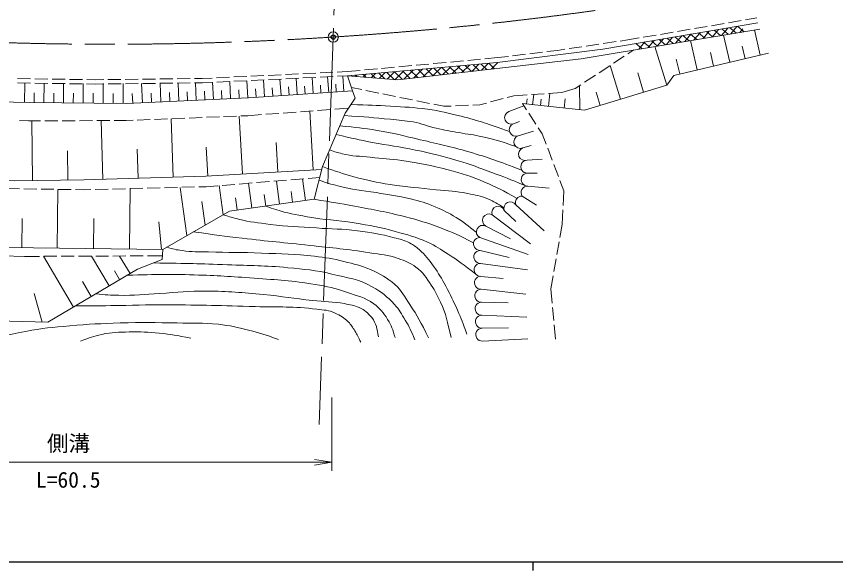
# Model space of a CAD drawing. Units: millimetres, scale not verified. Extents: x 40000 to 680000, y 20000 to 380000.
# Drawn here: x 108228 to 203046, y 204000 to 268102 of the extents above; entities that cross this region are included whole.
import ezdxf
from ezdxf.enums import TextEntityAlignment as Align

# ---------------------------------------------------------------- set-up
doc = ezdxf.new("R2010")
doc.units = ezdxf.units.MM
doc.header["$LTSCALE"] = 1000
doc.header["$PDMODE"] = 32
doc.header["$PDSIZE"] = 500
doc.linetypes.add('CHAIN', pattern=[18.5, 12, -1.5, 3.5, -1.5])
for name, color, linetype, lineweight in [('M-BGD', 7, 'Continuous', 13), ('M-BMK', 2, 'CHAIN', 13), ('M-BMK-SRVR', 3, 'Continuous', 13), ('M-STR-HTXT', 7, 'Continuous', 13), ('M-TTL-BAND', 7, 'Continuous', 25)]:
    doc.layers.add(name, color=color, linetype=linetype, lineweight=lineweight)
doc.layers.add('M-OTRS', color=6, linetype='Continuous')
doc.styles.add('ＭＳ ゴシック', font='')
doc.styles.get('ＭＳ ゴシック').set_extended_font_data('MS Gothic')

# ---------------------------------------------------------------- blocks, each defined once
blk = doc.blocks.new('open_arrow')
at = {"color": 0, "linetype": 'Continuous', "lineweight": -2}
blk.add_lwpolyline([(7.5, 1.25), (0, 0), (7.5, -1.25)], dxfattribs=at)

msp = doc.modelspace()

# ---------------------------------------------------------------- hatches: boundary and pattern name
at = {"layer": 'M-BGD'}
h = msp.add_hatch(dxfattribs=at)
h.set_pattern_fill('USER', color=256, style=0, pattern_type=2)
h.set_pattern_definition([(50, (179917, 264966), (-536.23, 449.95), []), (140, (179917, 264966), (-449.95, -536.23), [])])
h.paths.add_polyline_path([(179917, 264966), (192141, 267019), (192476, 266339), (180146, 264293)])
h = msp.add_hatch(dxfattribs=at)
h.set_pattern_fill('USER', color=256, style=0, pattern_type=2)
h.set_pattern_definition([(45, (146548, 261224), (-494.975, 494.975), []), (135, (146548, 261224), (-494.975, -494.975), [])])
h.paths.add_polyline_path([(146548, 261224), (152367, 260751), (164047, 262101), (163887, 262760)])

# ---------------------------------------------------------------- linework, layer by layer
for p, q in [((192128, 267614), (190649, 267363)), ((193936, 267921), (192621, 267698)), ((186212, 266610), (184734, 266359)), ((188184, 266945), (186705, 266694)), ((190156, 267280), (188677, 267029)), ((194320, 263611), (193639, 266532)), ((180297, 265606), (178982, 265383)), ((182269, 265941), (180790, 265690)), ((184241, 266275), (182762, 266024)), ((190814, 262794), (190081, 265941)), ((173677, 264592), (172194, 264370)), ((175655, 264887), (174172, 264665)), ((177634, 265182), (176150, 264960)), ((178982, 265383), (178128, 265255)), ((183499, 260160), (182128, 264622)), ((187037, 261914), (186248, 265305)), ((192567, 263202), (192227, 264663)), ((167154, 263719), (165665, 263538)), ((169139, 263961), (167650, 263780)), ((170846, 264169), (169635, 264022)), ((171699, 264297), (170846, 264169)), ((179007, 263770), (179688, 264217)), ((188926, 262354), (188559, 263928)), ((157974, 262779), (156480, 262641)), ((159966, 262962), (158472, 262825)), ((161957, 263146), (160463, 263008)), ((163958, 263330), (162455, 263191)), ((165168, 263477), (163958, 263330)), ((177335, 262673), (178589, 263496)), ((185003, 261440), (184608, 263136)), ((146513, 261723), (145370, 261668)), ((148016, 261861), (146513, 261723)), ((150008, 262045), (148514, 261907)), ((151999, 262228), (150506, 262091)), ((153991, 262412), (152497, 262274)), ((155982, 262595), (154489, 262458)), ((175663, 261576), (176917, 262399)), ((178145, 258515), (176946, 262418)), ((109869, 260883), (108369, 260903)), ((111869, 260855), (110369, 260876)), ((113868, 260827), (112369, 260848)), ((115868, 260799), (114368, 260820)), ((117420, 260778), (116368, 260792)), ((118332, 260788), (117420, 260778)), ((120332, 260811), (118832, 260794)), ((122332, 260834), (120832, 260817)), ((124332, 260856), (122832, 260839)), ((126332, 260879), (124832, 260862)), ((128331, 260902), (126832, 260885)), ((129743, 260918), (128831, 260907)), ((130886, 260973), (129743, 260918)), ((132884, 261069), (131386, 260997)), ((134882, 261165), (133383, 261093)), ((136879, 261260), (135381, 261189)), ((136904, 260761), (135406, 260689)), ((136948, 258810), (136817, 260757)), ((138877, 261356), (137379, 261284)), ((138902, 260857), (137404, 260785)), ((138858, 258939), (138729, 260849)), ((140875, 261452), (139377, 261380)), ((140900, 260953), (139401, 260881)), ((140731, 259065), (140605, 260939)), ((142873, 261548), (141374, 261476)), ((142897, 261049), (141399, 260977)), ((142569, 259189), (142445, 261027)), ((144870, 261644), (143372, 261572)), ((144895, 261145), (143397, 261073)), ((144372, 259311), (144251, 261114)), ((146548, 261224), (145395, 261169)), ((146141, 259430), (146022, 261199)), ((173991, 260479), (175245, 261302)), ((180822, 259338), (180137, 261568)), ((109860, 260383), (108361, 260404)), ((109164, 258138), (109217, 260392)), ((111860, 260355), (110360, 260376)), ((111416, 258108), (111437, 260361)), ((113860, 260327), (112360, 260348)), ((113676, 258087), (113697, 260347)), ((115860, 260299), (114360, 260320)), ((115955, 258066), (115976, 260345)), ((117420, 260278), (116360, 260292)), ((118339, 260288), (117420, 260278)), ((118254, 258044), (118275, 260343)), ((120339, 260311), (118839, 260294)), ((120572, 258023), (120594, 260341)), ((122339, 260334), (120839, 260317)), ((122807, 258105), (122701, 260339)), ((124339, 260356), (122839, 260339)), ((126339, 260379), (124839, 260362)), ((124962, 258207), (124860, 260362)), ((128339, 260402), (126839, 260385)), ((127043, 258305), (126945, 260386)), ((129758, 260418), (128838, 260407)), ((129052, 258400), (128957, 260409)), ((130911, 260473), (129758, 260418)), ((131033, 258493), (130940, 260475)), ((132909, 260569), (131411, 260497)), ((133016, 258587), (132923, 260570)), ((134907, 260665), (133408, 260593)), ((135001, 258680), (134907, 260665)), ((137903, 258874), (137838, 259829)), ((139795, 259002), (139731, 259939)), ((141650, 259127), (141588, 260046)), ((143471, 259250), (143410, 260152)), ((145257, 259371), (145197, 260255)), ((147012, 259868), (148199, 259628)), ((172891, 259758), (173572, 260205)), ((173440, 257300), (173388, 260083)), ((110290, 258119), (110301, 259245)), ((112546, 258098), (112557, 259228)), ((114815, 258077), (114826, 259216)), ((117104, 258055), (117115, 259204)), ((119413, 258033), (119424, 259193)), ((121690, 258053), (121637, 259170)), ((123884, 258156), (123833, 259234)), ((126002, 258256), (125953, 259297)), ((128047, 258353), (128000, 259357)), ((130042, 258447), (129996, 259437)), ((132024, 258540), (131978, 259532)), ((134008, 258634), (133962, 259626)), ((135974, 258744), (135909, 259718)), ((148689, 259529), (150160, 259231)), ((150650, 259132), (152120, 258834)), ((165048, 258716), (165803, 258917)), ((165803, 258917), (167337, 259024)), ((167836, 259059), (169332, 259164)), ((167980, 257885), (168108, 259078)), ((169803, 257689), (169965, 259208)), ((169831, 259199), (171365, 259306)), ((171365, 259306), (172891, 259758)), ((175804, 257795), (175332, 259329)), ((152610, 258735), (154080, 258438)), ((154570, 258338), (156040, 258041)), ((156530, 257942), (157718, 257701)), ((161877, 257873), (162632, 258073)), ((163115, 258202), (164565, 258587)), ((166800, 258011), (167260, 257310)), ((167264, 257961), (167328, 258558)), ((168891, 257787), (168973, 258546)), ((171622, 257494), (171735, 258554)), ((139098, 256925), (140594, 257037)), ((141093, 257075), (142588, 257188)), ((142579, 250352), (142180, 257157)), ((143087, 257225), (144583, 257338)), ((145081, 257375), (146669, 257495)), ((157718, 257701), (158549, 257736)), ((159048, 257756), (160547, 257818)), ((161047, 257839), (161877, 257873)), ((165219, 257085), (166962, 257765)), ((108596, 256051), (109640, 256022)), ((109640, 256022), (111033, 256026)), ((110093, 249112), (110013, 256023)), ((111533, 256027), (113033, 256032)), ((113533, 256034), (115033, 256038)), ((115533, 256040), (117033, 256045)), ((117533, 256046), (119033, 256051)), ((118252, 249250), (118038, 256048)), ((119533, 256052), (120927, 256057)), ((120927, 256057), (121727, 256088)), ((122226, 256108), (123725, 256168)), ((124225, 256188), (125724, 256248)), ((126363, 249505), (126151, 256265)), ((126223, 256267), (127722, 256327)), ((128222, 256347), (129721, 256407)), ((130220, 256427), (131719, 256486)), ((132219, 256506), (133717, 256566)), ((134413, 249874), (134020, 256578)), ((134217, 256586), (135017, 256617)), ((135017, 256617), (136605, 256737)), ((137104, 256775), (138600, 256887)), ((167534, 256891), (168356, 255637)), ((165755, 255684), (166455, 255952)), ((168630, 255219), (169090, 254517)), ((166291, 254283), (168095, 254840)), ((169090, 254517), (169542, 253326)), ((138496, 250113), (138296, 253515)), ((114173, 249159), (114134, 252559)), ((122308, 249378), (122202, 252757)), ((130390, 249638), (130194, 252990)), ((166826, 252882), (167794, 253158)), ((169720, 252859), (170252, 251456)), ((167344, 251474), (169069, 251582)), ((170429, 250989), (170961, 249586)), ((141995, 249356), (143332, 249464)), ((167383, 249975), (168500, 249980)), ((130192, 248404), (131529, 248512)), ((132169, 245163), (131703, 248526)), ((132027, 248552), (133522, 248672)), ((134021, 248713), (135516, 248833)), ((135488, 245946), (135092, 248799)), ((136014, 248874), (137509, 248994)), ((138008, 249034), (139503, 249155)), ((138691, 246391), (138321, 249060)), ((140001, 249195), (141496, 249316)), ((141688, 246806), (141341, 249304)), ((167421, 248475), (169910, 248240)), ((171139, 249119), (171591, 247928)), ((107079, 248187), (108579, 248165)), ((109079, 248157), (110578, 248135)), ((111078, 248127), (112578, 248105)), ((112953, 241294), (113030, 248098)), ((113078, 248097), (114578, 248075)), ((115078, 248067), (116031, 248053)), ((116031, 248053), (116863, 248074)), ((117363, 248086), (118863, 248123)), ((119363, 248136), (120862, 248173)), ((121337, 241200), (121416, 248186)), ((121362, 248185), (122861, 248222)), ((123361, 248235), (124861, 248272)), ((125361, 248284), (126860, 248321)), ((127966, 242752), (127192, 248329)), ((127360, 248334), (128860, 248371)), ((129359, 248383), (130192, 248404)), ((137089, 246168), (136904, 247503)), ((140189, 246598), (140016, 247847)), ((171591, 247928), (171509, 246226)), ((130068, 243958), (129686, 246710)), ((133776, 245709), (133578, 247135)), ((166769, 247312), (168438, 246277)), ((164698, 245658), (166031, 244385)), ((166033, 246317), (169302, 243310)), ((171485, 245727), (171404, 244025)), ((108871, 241341), (108909, 244742)), ((117145, 241247), (117184, 244740)), ((163281, 245168), (167713, 241814)), ((125039, 241158), (124706, 244334)), ((162571, 243846), (165400, 242375)), ((171404, 244025), (171140, 242526)), ((161863, 242535), (167480, 240552)), ((171053, 242033), (170793, 240556)), ((161902, 241035), (165260, 240225)), ((109178, 240342), (110906, 240349)), ((114834, 234484), (111350, 240351)), ((111406, 240351), (112906, 240357)), ((113406, 240359), (114906, 240365)), ((115406, 240367), (116906, 240373)), ((118961, 236935), (116918, 240373)), ((117406, 240375), (118906, 240381)), ((119406, 240383), (120906, 240389)), ((121379, 238371), (120182, 240387)), ((121406, 240392), (122906, 240398)), ((123406, 240400), (125134, 240407)), ((170706, 240064), (170446, 238586)), ((161941, 239536), (167386, 238776)), ((120170, 237653), (119571, 238661)), ((161979, 238036), (164582, 237771)), ((170359, 238094), (170095, 236594)), ((116898, 235709), (115876, 237428)), ((162018, 236537), (167176, 235972)), ((170095, 236594), (170244, 234918)), ((111222, 232745), (110302, 236054)), ((162057, 235037), (165143, 234967)), ((170289, 234420), (170422, 232926)), ((162095, 233538), (167293, 233332)), ((170466, 232428), (170615, 230752)), ((162134, 232038), (165190, 232093)), ((162173, 230539), (167410, 230808))]:
    msp.add_line(p, q, dxfattribs=at)
for points in [[(146548, 261224), (163887, 262760), (176109, 264326), (194055, 267340)], [(146548, 261224), (152367, 260751), (173585, 263204), (194289, 266639)], [(195293, 263837), (184326, 261283), (183500, 260161), (173997, 257240), (166800, 258011)], [(146548, 261224), (147139, 259498), (147450, 258636), (146277, 256922), (143660, 250729), (142678, 246944), (132910, 245588), (125183, 241156), (125105, 239972), (122239, 238882), (111879, 232728), (101574, 232992), (100878, 234103), (91095, 237432), (88670, 238465), (85398, 240449), (85398, 242318), (81878, 243708)], [(83479, 259458), (98501, 258387), (109753, 258124), (120969, 258019), (135095, 258685), (147139, 259498)], [(82569, 250502), (92394, 249718), (99685, 249321), (107981, 249087), (116043, 249181), (130157, 249625), (143577, 250410)], [(85398, 242318), (104201, 241393), (125183, 241156)], [(85398, 241288), (104131, 240482), (109178, 240342)]]:
    msp.add_lwpolyline(points, dxfattribs=at)
for centre, start, end in [((165487, 256384), 110.92849, 290.92849), ((166023, 254983), 110.92849, 290.92849), ((166558, 253582), 110.92849, 290.92849), ((167094, 252181), 110.92849, 290.92849), ((167363, 250724), 91.47827, 271.47827), ((167402, 249225), 91.47827, 271.47827), ((167394, 247726), 87.92716, 213.47128), ((165407, 245904), 33.4707, 199.08908), ((166742, 246562), 87.92658, 199.08908), ((163990, 245413), 19.08908, 199.08908), ((162926, 244507), 61.74488, 241.74488), ((162216, 243186), 61.74488, 241.74488), ((161882, 241785), 91.47827, 271.47827), ((161921, 240286), 91.47827, 271.47827), ((161960, 238786), 91.47827, 271.47827), ((161999, 237287), 91.47827, 271.47827), ((162037, 235787), 91.47827, 271.47827), ((162076, 234288), 91.47827, 271.47827), ((162115, 232788), 91.47827, 271.47827), ((162153, 231289), 91.47827, 271.47827)]:
    msp.add_arc(centre, 750, start, end, dxfattribs=at)
for points, knots in [([(146943, 257895), (149155, 257839), (149747, 257827), (151540, 257716), (153204, 257612), (154143, 257596), (155793, 257365), (157336, 257149), (158184, 256920), (159696, 256547), (161925, 255998), (162679, 255699), (165301, 254780)], [0, 0, 0, 0, 1, 1, 1, 2, 2, 2, 3, 3, 3, 4, 4, 4, 4]), ([(146153, 256629), (148741, 256450), (149427, 256419), (151517, 256197), (152540, 256088), (153121, 256074), (154134, 255893), (155196, 255703), (155748, 255411), (156798, 255168), (157831, 254930), (158420, 254846), (159462, 254654), (160519, 254460), (161123, 254414), (162173, 254187), (163715, 253854), (164246, 253646), (166044, 253037)], [0, 0, 0, 0, 1, 1, 1, 2, 2, 2, 3, 3, 3, 4, 4, 4, 5, 5, 5, 6, 6, 6, 6]), ([(145653, 255445), (147709, 255250), (148296, 255185), (149975, 254911), (151947, 254591), (153030, 254292), (154975, 253836), (157174, 253322), (158416, 253065), (160584, 252434), (163018, 251726), (163837, 251409), (166724, 250333)], [0, 0, 0, 0, 1, 1, 1, 2, 2, 2, 3, 3, 3, 4, 4, 4, 4]), ([(145227, 254438), (147239, 253978), (147773, 253860), (149414, 253533), (151359, 253144), (152474, 253058), (154415, 252645), (156365, 252229), (157458, 251978), (159369, 251406), (160906, 250946), (161743, 250608), (163248, 250051), (164747, 249495), (165231, 249299), (167059, 248558)], [0, 0, 0, 0, 1, 1, 1, 2, 2, 2, 3, 3, 3, 4, 4, 4, 5, 5, 5, 5]), ([(144477, 252664), (145137, 252418), (145356, 252363), (145932, 252214), (147174, 251891), (147918, 251958), (149193, 251809), (150611, 251643), (151417, 251647), (152828, 251435), (154942, 251116), (156124, 250888), (158192, 250349), (159868, 249913), (160801, 249616), (162399, 248947), (163921, 248310), (164455, 248016), (166174, 247053)], [0, 0, 0, 0, 1, 1, 1, 2, 2, 2, 3, 3, 3, 4, 4, 4, 5, 5, 5, 6, 6, 6, 6]), ([(143660, 250729), (145361, 250124), (145857, 249956), (147295, 249563), (148917, 249119), (149842, 248919), (151501, 248651), (153569, 248318), (154748, 248283), (156829, 248044), (158244, 247881), (159056, 247908), (160451, 247623), (161378, 247434), (161916, 247357), (162788, 246992), (163558, 246670), (163849, 246492), (164659, 245960)], [0, 0, 0, 0, 1, 1, 1, 2, 2, 2, 3, 3, 3, 4, 4, 4, 5, 5, 5, 6, 6, 6, 6]), ([(143256, 249172), (144269, 248809), (144583, 248724), (145449, 248488), (147139, 248028), (148141, 248023), (149866, 247717), (151427, 247439), (152325, 247384), (153862, 246992), (154986, 246706), (155619, 246530), (156689, 246081), (157672, 245669), (158210, 245397), (159119, 244842), (160092, 244249), (160422, 243973), (161469, 243117)], [0, 0, 0, 0, 1, 1, 1, 2, 2, 2, 3, 3, 3, 4, 4, 4, 5, 5, 5, 6, 6, 6, 6]), ([(142678, 246944), (144940, 246590), (145540, 246489), (147365, 246151), (149685, 245721), (150992, 245497), (153277, 244913), (154852, 244510), (155730, 244250), (157250, 243674), (158811, 243082), (159350, 242810), (161143, 241911)], [0, 0, 0, 0, 1, 1, 1, 2, 2, 2, 3, 3, 3, 4, 4, 4, 4]), ([(137089, 246168), (137640, 245953), (137808, 245905), (138275, 245754), (139655, 245307), (140472, 245204), (141897, 244936), (144006, 244540), (145226, 244568), (147342, 244212), (149199, 243899), (150248, 243734), (152062, 243230), (153545, 242819), (154396, 242619), (155801, 241992), (156795, 241548), (157288, 241170), (158208, 240589), (159494, 239778), (159907, 239439), (161372, 238320)], [0, 0, 0, 0, 1, 1, 1, 2, 2, 2, 3, 3, 3, 4, 4, 4, 5, 5, 5, 6, 6, 6, 7, 7, 7, 7]), ([(132169, 245163), (132987, 244894), (133236, 244832), (133929, 244655), (135336, 244297), (136157, 244232), (137598, 244048), (139677, 243782), (140858, 243780), (142949, 243627), (144810, 243491), (145868, 243562), (147716, 243300), (149380, 243064), (150323, 242946), (151945, 242506), (152661, 242311), (153084, 242236), (153745, 241898), (154211, 241659), (154451, 241475), (154843, 241127), (155584, 240470), (155930, 240019), (156502, 239211), (157116, 238345), (157416, 237828), (157928, 236897), (158509, 235838), (158800, 235224), (159283, 234117), (159745, 233057), (159882, 232683), (160358, 231359)], [0, 0, 0, 0, 1, 1, 1, 2, 2, 2, 3, 3, 3, 4, 4, 4, 5, 5, 5, 6, 6, 6, 7, 7, 7, 8, 8, 8, 9, 9, 9, 10, 10, 10, 11, 11, 11, 11]), ([(128707, 243177), (131451, 242806), (132161, 242715), (134379, 242447), (137423, 242079), (139137, 241957), (142183, 241606), (144896, 241294), (146430, 241211), (149124, 240765), (150418, 240551), (151182, 240549), (152419, 240110), (153261, 239811), (153750, 239628), (154475, 239106), (155347, 238477), (155624, 237876), (156251, 237002), (156753, 236302), (156936, 235843), (157303, 235063), (158013, 233553), (158095, 232881), (158541, 230974)], [0, 0, 0, 0, 1, 1, 1, 2, 2, 2, 3, 3, 3, 4, 4, 4, 5, 5, 5, 6, 6, 6, 7, 7, 7, 8, 8, 8, 8]), ([(125601, 241396), (126425, 241171), (126692, 241120), (127403, 241006), (128582, 240817), (129264, 240909), (130457, 240866), (132859, 240780), (134208, 240826), (136610, 240726), (138998, 240627), (140344, 240633), (142717, 240352), (144060, 240193), (144816, 240087), (146129, 239760), (147352, 239455), (148059, 239317), (149213, 238810), (150393, 238291), (151058, 237939), (152033, 237096), (152881, 236362), (153116, 235718), (153747, 234790), (154726, 233350), (154985, 232771), (155943, 230911)], [0, 0, 0, 0, 1, 1, 1, 2, 2, 2, 3, 3, 3, 4, 4, 4, 5, 5, 5, 6, 6, 6, 7, 7, 7, 8, 8, 8, 9, 9, 9, 9]), ([(124089, 239586), (128243, 239516), (129323, 239505), (132675, 239374), (135396, 239268), (136929, 239303), (139638, 239032), (141645, 238831), (142790, 238782), (144748, 238299), (146607, 237841), (147752, 237758), (149422, 236819), (150532, 236196), (151116, 235733), (151977, 234794), (152562, 234156), (152793, 233714), (153238, 232972), (153748, 232122), (153888, 231780), (154360, 230697)], [0, 0, 0, 0, 1, 1, 1, 2, 2, 2, 3, 3, 3, 4, 4, 4, 5, 5, 5, 6, 6, 6, 7, 7, 7, 7]), ([(121025, 238161), (124747, 238254), (125770, 238289), (128810, 238204), (131524, 238128), (133043, 238020), (135750, 237818), (138514, 237613), (140078, 237569), (142808, 237094), (144251, 236843), (145074, 236702), (146453, 236206), (147715, 235753), (148530, 235649), (149608, 234851), (150361, 234293), (150708, 233851), (151197, 233051), (151660, 232294), (151779, 231913), (152061, 230948)], [0, 0, 0, 0, 1, 1, 1, 2, 2, 2, 3, 3, 3, 4, 4, 4, 5, 5, 5, 6, 6, 6, 7, 7, 7, 7]), ([(117378, 235994), (118660, 235882), (119034, 235869), (120098, 235844), (121943, 235800), (122975, 235975), (124818, 236062), (126936, 236162), (128119, 236340), (130240, 236327), (132824, 236311), (134271, 236161), (136845, 235922), (139060, 235716), (140289, 235483), (142500, 235236), (143946, 235075), (144778, 235148), (146208, 234878), (146882, 234751), (147287, 234722), (147906, 234426), (148562, 234113), (148905, 233829), (149354, 233258), (149925, 232534), (149970, 232001), (150133, 231030)], [0, 0, 0, 0, 1, 1, 1, 2, 2, 2, 3, 3, 3, 4, 4, 4, 5, 5, 5, 6, 6, 6, 7, 7, 7, 8, 8, 8, 9, 9, 9, 9]), ([(115040, 234606), (117037, 234623), (117540, 234628), (119142, 234646), (121707, 234675), (123143, 234749), (125708, 234740), (129689, 234725), (131918, 234661), (135897, 234529), (138675, 234438), (140254, 234603), (143008, 234226), (143839, 234112), (144360, 234162), (145111, 233789), (145752, 233471), (146123, 233274), (146638, 232777), (147005, 232423), (147130, 232149), (147401, 231717), (147708, 231229), (147795, 231033), (148087, 230409)], [0, 0, 0, 0, 1, 1, 1, 2, 2, 2, 3, 3, 3, 4, 4, 4, 5, 5, 5, 6, 6, 6, 7, 7, 7, 8, 8, 8, 8]), ([(105962, 230898), (107527, 231308), (107984, 231407), (109296, 231661), (111272, 232043), (112401, 232142), (114406, 232315), (116683, 232512), (117963, 232575), (120248, 232642), (122821, 232718), (124264, 232687), (126838, 232642), (128700, 232611), (129755, 232706), (131605, 232487), (132989, 232323), (133758, 232155), (135110, 231817), (136476, 231475), (136952, 231306), (138553, 230742)], [0, 0, 0, 0, 1, 1, 1, 2, 2, 2, 3, 3, 3, 4, 4, 4, 5, 5, 5, 6, 6, 6, 7, 7, 7, 7]), ([(115668, 230539), (116756, 230972), (117135, 231102), (118114, 231318), (119330, 231587), (120046, 231576), (121292, 231599), (122649, 231623), (123414, 231587), (124766, 231458), (126207, 231321), (126716, 231217), (128427, 230882)], [0, 0, 0, 0, 1, 1, 1, 2, 2, 2, 3, 3, 3, 4, 4, 4, 4])]:
    msp.add_open_spline(points, degree=3, knots=knots, dxfattribs=at)
at = {"layer": 'M-BMK'}
for p, q in [((146949, 322209), (144897, 265714)), ((144897, 265714), (143269, 220902))]:
    msp.add_line(p, q, dxfattribs=at)
for centre, start, end in [((119764, 664924), 273.60237, 280.50207), ((119060, 664879), 264.99807, 273.70338)]:
    msp.add_arc(centre, 400000, start, end, dxfattribs=at)
at = {"layer": 'M-BMK-SRVR'}
msp.add_circle((144897, 265714), 600, dxfattribs=at)
at = {"layer": 'M-OTRS'}
msp.add_point((144897, 265714), dxfattribs=at)
at = {"layer": 'M-STR-HTXT'}
for p, q in [((144731, 224021), (144731, 215529)), ((83723, 216529), (144731, 216529))]:
    msp.add_line(p, q, dxfattribs=at)
at = {"layer": 'M-TTL-BAND'}
for p, q in [((40000, 205000), (579000, 205000)), ((168000, 205000), (168000, 204000))]:
    msp.add_line(p, q, dxfattribs=at)

# ---------------------------------------------------------------- block references
at = {"layer": 'M-STR-HTXT', "xscale": 267, "yscale": 267, "rotation": 180}
msp.add_blockref('open_arrow', (144731, 216529), dxfattribs=at)

# ---------------------------------------------------------------- texts
at = {"layer": 'M-STR-HTXT', "style": 'ＭＳ ゴシック'}
for s, p in [('側溝', (114264, 217248)), ('L=60.5', (114227, 213041))]:
    msp.add_text(s, height=1833, dxfattribs=at).set_placement(p, align=Align.BOTTOM_CENTER)

doc.saveas('drawing.dxf')
